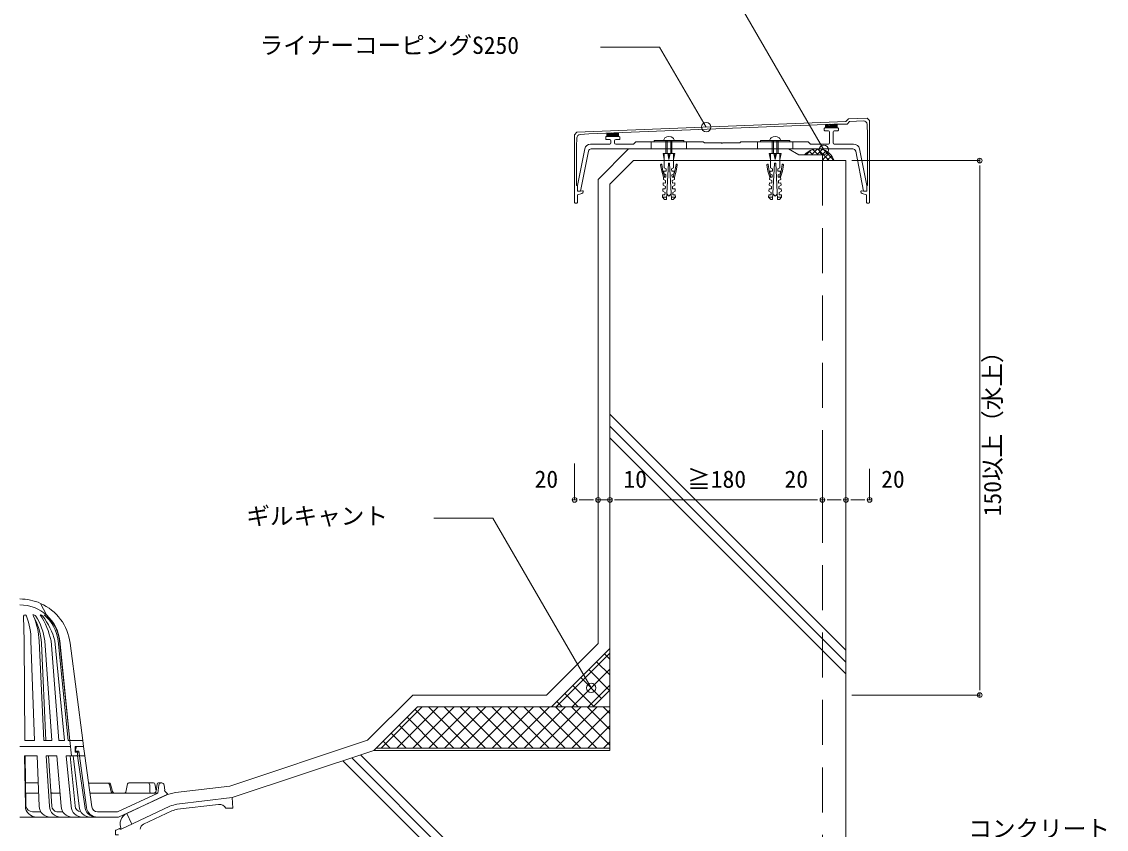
# Model space of a CAD drawing. Units: millimetres, scale not verified. Extents: x -1380 to 1380, y -955 to 955.
# Drawn here: x -98 to 821, y -377 to 308 of the extents above; entities that cross this region are included whole.
import ezdxf
from ezdxf.enums import TextEntityAlignment as Align

# ---------------------------------------------------------------- set-up
doc = ezdxf.new("R2010")
doc.units = ezdxf.units.MM
doc.header["$LTSCALE"] = 3
doc.linetypes.add('USER1', pattern=[19.05, 12.7, -6.35])
for name, color, linetype, lineweight in [('0-0_0', 7, 'Continuous', 9), ('0-1_HATCH', 9, 'Continuous', 18), ('0-3_KUTAI', 3, 'Continuous', 18), ('0-4_BOUSUI', 1, 'Continuous', 18), ('0-5_MOJI', 7, 'Continuous', 18), ('0-6_KASAGI', 150, 'Continuous', 18), ('0-7_sunpo', 7, 'Continuous', 18), ('0-8_KANAMONO_SCREW', 4, 'Continuous', 18), ('0-9_dannnetu', 6, 'Continuous', 18), ('0-B_KANAMONO', 4, 'Continuous', 18)]:
    doc.layers.add(name, color=color, linetype=linetype, lineweight=lineweight)
doc.styles.add('ＭＳ ゴシック', font='')
doc.styles.get('ＭＳ ゴシック').set_extended_font_data('MS Gothic')

# ---------------------------------------------------------------- blocks, each defined once
blk = doc.blocks.new('_DOT')
at = {"layer": '0-0_0'}
for p, q in [((-0.5, 0), (-1, 0)), ((0.25, 0), (-0.25, 0))]:
    blk.add_line(p, q, dxfattribs=at)
blk.add_circle((0, 0), 0.25, dxfattribs=at)

msp = doc.modelspace()

# ---------------------------------------------------------------- linework, layer by layer
at = {"layer": '0-1_HATCH'}
for p, q in [((567.389, 195.016), (566.19, 196.214)), ((566.404, 195.016), (570.222, 198.834)), ((571.879, 195.016), (568.785, 198.11)), ((570.894, 195.016), (575.937, 200.059)), ((576.369, 195.016), (571.929, 199.456)), ((575.384, 195.016), (579.921, 199.552)), ((585.86, 190.016), (575.818, 200.057)), ((579.875, 195.016), (583.125, 198.266)), ((580.021, 190.672), (585.769, 196.42)), ((589.842, 190.524), (581.236, 199.13)), ((583.855, 190.016), (587.918, 194.079)), ((581.369, 190.016), (580.021, 191.364)), ((588.345, 190.016), (589.557, 191.228)), ((600.021, -224.984), (400.021, -24.984)), ((600.021, -234.984), (400.021, -34.984)), ((600.021, -244.984), (400.021, -44.984)), ((354.578, -272.984), (400.021, -227.542)), ((400.021, -232.511), (395.509, -227.999)), ((400.021, -245.981), (388.774, -234.734)), ((368.049, -272.984), (400.021, -241.012)), ((399.716, -259.147), (382.039, -241.469)), ((386.246, -272.617), (368.568, -254.939)), ((392.981, -265.882), (375.304, -248.204)), ((381.519, -272.984), (400.021, -254.483)), ((373.143, -272.984), (361.833, -261.675)), ((206.066, -307.984), (241.066, -272.984)), ((219.537, -307.984), (254.537, -272.984)), ((233.007, -307.984), (268.007, -272.984)), ((267.69, -307.984), (234.856, -275.15)), ((281.161, -307.984), (246.161, -272.984)), ((246.478, -307.984), (281.478, -272.984)), ((294.631, -307.984), (259.631, -272.984)), ((259.948, -307.984), (294.948, -272.984)), ((308.101, -307.984), (273.101, -272.984)), ((273.418, -307.984), (308.418, -272.984)), ((321.572, -307.984), (286.572, -272.984)), ((286.889, -307.984), (321.889, -272.984)), ((335.042, -307.984), (300.042, -272.984)), ((300.359, -307.984), (335.359, -272.984)), ((348.512, -307.984), (313.512, -272.984)), ((313.829, -307.984), (348.829, -272.984)), ((361.983, -307.984), (326.983, -272.984)), ((327.3, -307.984), (362.3, -272.984)), ((375.453, -307.984), (340.453, -272.984)), ((340.77, -307.984), (375.77, -272.984)), ((388.924, -307.984), (353.924, -272.984)), ((354.241, -307.984), (389.241, -272.984)), ((359.673, -272.984), (355.098, -268.41)), ((400.021, -305.611), (367.394, -272.984)), ((367.711, -307.984), (400.021, -275.674)), ((400.021, -292.141), (380.864, -272.984)), ((400.021, -278.671), (394.335, -272.984)), ((254.22, -307.984), (228.12, -281.885)), ((240.749, -307.984), (221.385, -288.62)), ((381.181, -307.984), (400.021, -289.145)), ((213.809, -307.984), (207.915, -302.091)), ((227.279, -307.984), (214.65, -295.355)), ((394.652, -307.984), (400.021, -302.615)), ((515.021, -659.984), (173.771, -318.734)), ((525.021, -659.984), (181.271, -316.234)), ((535.021, -659.984), (188.771, -313.734))]:
    msp.add_line(p, q, dxfattribs=at)
at = {"layer": '0-3_KUTAI'}
for p, q in [((420.021, 190.016), (400.021, 170.016)), ((400.021, -309.984), (400.021, 170.016)), ((80.021, -349.984), (200.021, -309.984)), ((200.021, -309.984), (400.021, -309.984))]:
    msp.add_line(p, q, dxfattribs=at)
at = {"layer": '0-3_KUTAI', "linetype": 'USER1'}
msp.add_line((580.021, 190.016), (580.021, -659.984), dxfattribs=at)
at = {"layer": '0-3_KUTAI'}
msp.add_lwpolyline([(420.021, 190.016), (600.021, 190.016), (600.021, -659.984)], dxfattribs=at)
at = {"layer": '0-4_BOUSUI'}
for p, q in [((202.021, -307.984), (200.021, -309.984)), ((202.021, -307.984), (400.021, -307.984)), ((-9.308, -363.29), (22.898, -348.272)), ((-9.308, -363.29), (-5.082, -372.353))]:
    msp.add_line(p, q, dxfattribs=at)
for points in [[(32.003, -345.675), (77.822, -340.177), (194.619, -301.244), (232.879, -262.984), (346.381, -262.984), (390.021, -219.345), (390.021, 174.158), (415.879, 200.016), (551.361, 200.016)], [(580.021, 190.016), (580.021, 195.016), (560.021, 195.016), (551.361, 200.016)]]:
    msp.add_lwpolyline(points, dxfattribs=at)
for centre, radius, start, end in [((576.094, 185.383), 14.677, 18.40104, 138.9791), ((35.577, -375.461), 30, 96.84277, 115), ((-5.082, -372.353), 10, 115, 205)]:
    msp.add_arc(centre, radius, start, end, dxfattribs=at)
at = {"layer": '0-5_MOJI'}
for points in [[(445.784, 347.136), (495.784, 347.136), (581.236, 199.13)], [(392.056, 286.087), (442.056, 286.087), (481.601, 218.479)], [(250.913, -112.942), (300.913, -112.942), (384.066, -256.967)]]:
    msp.add_lwpolyline(points, dxfattribs=at)
for centre in [(481.601, 218.479), (581.236, 199.13), (384.066, -256.967)]:
    msp.add_circle(centre, 4, dxfattribs=at)
at = {"layer": '0-6_KASAGI'}
for p, q in [((585.711, 217.816), (582.801, 220.725)), ((587.058, 217.816), (584.097, 220.777)), ((588.405, 217.816), (585.392, 220.829)), ((589.752, 217.816), (586.687, 220.881)), ((591.099, 217.816), (587.982, 220.933)), ((592.446, 217.816), (589.278, 220.984)), ((592.621, 218.988), (590.594, 221.015)), ((592.621, 220.335), (591.939, 221.017)), ((399.138, 210.416), (397.421, 212.132)), ((400.485, 210.416), (397.584, 213.317)), ((401.832, 210.416), (398.879, 213.368)), ((403.179, 210.416), (400.174, 213.42)), ((404.526, 210.416), (401.469, 213.472)), ((405.873, 210.416), (402.764, 213.524)), ((407.22, 210.416), (404.06, 213.576)), ((407.421, 211.561), (405.355, 213.628)), ((407.421, 212.908), (406.65, 213.679)), ((581.621, 217.316), (581.621, 215.816)), ((593.121, 217.816), (582.121, 217.816)), ((582.121, 215.316), (585.121, 215.316)), ((584.364, 217.816), (582.621, 219.559)), ((583.017, 217.816), (582.621, 218.212)), ((586.121, 214.316), (586.121, 205.016)), ((589.121, 205.016), (589.121, 214.316)), ((590.121, 215.316), (593.121, 215.316)), ((593.621, 215.816), (593.621, 217.316)), ((399.921, 204.016), (383.52, 204.016)), ((396.421, 209.916), (396.421, 208.416)), ((407.921, 210.416), (396.921, 210.416)), ((396.921, 207.916), (399.921, 207.916)), ((397.791, 210.416), (397.421, 210.785)), ((400.921, 206.916), (400.921, 205.016)), ((403.921, 205.016), (403.921, 206.916)), ((404.921, 207.916), (407.921, 207.916)), ((408.421, 208.416), (408.421, 209.916)), ((606.522, 204.016), (590.121, 204.016)), ((384.24, 200.016), (605.802, 200.016)), ((372.956, 164.053), (376.886, 164.328)), ((377.421, 163.829), (377.421, 163.508)), ((612.621, 163.508), (612.621, 163.829)), ((613.156, 164.328), (617.086, 164.053)), ((372.021, 154.016), (370.521, 154.016)), ((619.521, 154.016), (618.021, 154.016))]:
    msp.add_line(p, q, dxfattribs=at)
at = {"layer": '0-6_KASAGI', "linetype": 'USER1'}
for p, q in [((435.021, 200.016), (435.021, 206.016)), ((465.021, 200.016), (465.021, 206.016)), ((525.021, 200.016), (525.021, 206.016)), ((555.021, 200.016), (555.021, 206.016))]:
    msp.add_line(p, q, dxfattribs=at)
at = {"layer": '0-6_KASAGI'}
for points in [[(370.021, 154.516), (370.021, 212.016), (372.104, 214.099), (600.021, 223.216), (602.188, 225.382), (618.021, 226.016), (620.021, 224.016), (620.021, 154.516)], [(614.805, 223.685), (603.135, 223.218), (600.968, 221.052), (590.021, 221.014), (382.104, 212.698), (374.87, 212.115)], [(617.621, 164.552), (617.621, 169.016), (618.221, 169.016), (618.221, 212.016), (617.923, 220.789)], [(372.114, 209.246), (371.821, 202.016), (371.821, 169.016), (372.421, 169.016), (372.421, 164.552)], [(568.021, 206.016), (511.021, 206.016), (510.021, 205.016), (495.521, 205.016), (495.021, 204.516), (494.521, 205.016), (480.021, 205.016), (479.021, 206.016), (422.021, 206.016), (420.021, 204.016), (404.921, 204.016)], [(585.121, 204.016), (570.021, 204.016), (568.021, 206.016)], [(378.617, 199.996), (372.421, 169.016), (372.421, 164.552)], [(372.956, 164.053), (375.027, 164.198), (381.788, 198.006)], [(608.254, 198.006), (615.015, 164.198), (617.086, 164.053)], [(617.621, 164.552), (617.621, 169.016), (611.425, 199.996)], [(376.319, 162.062), (372.521, 161.016), (372.521, 154.516)], [(617.521, 154.516), (617.521, 161.016), (613.723, 162.062)]]:
    msp.add_lwpolyline(points, dxfattribs=at)
for points in [[(592.621, 221.018), (592.621, 217.816), (582.621, 217.816), (582.621, 220.718), (590.021, 221.014)], [(407.421, 213.71), (407.421, 210.416), (397.421, 210.416), (397.421, 213.31)]]:
    msp.add_lwpolyline(points, close=True, dxfattribs=at)
for centre, radius, start, end in [((614.925, 220.688), 3, 1.94309, 92.29061), ((375.111, 209.125), 3, 94.60264, 177.68306), ((582.121, 217.316), 0.5, 90, 180), ((582.121, 215.816), 0.5, 180, 270), ((585.121, 214.316), 1, 0, 90), ((590.121, 214.316), 1, 90, 180), ((593.121, 217.316), 0.5, 0, 90), ((593.121, 215.816), 0.5, 270, 0), ((383.52, 199.016), 5, 90, 168.69007), ((396.921, 209.916), 0.5, 90, 180), ((396.921, 208.416), 0.5, 180, 270), ((399.921, 206.916), 1, 360, 90), ((399.921, 205.016), 1, 270, 0), ((404.921, 206.916), 1, 90, 180), ((404.921, 205.016), 1, 180, 270), ((407.921, 209.916), 0.5, 0, 90), ((407.921, 208.416), 0.5, 270, 0), ((585.121, 205.016), 1, 270, 0), ((590.121, 205.016), 1, 180, 270), ((606.522, 199.016), 5, 11.30993, 90), ((384.24, 197.516), 2.5, 90, 168.69007), ((605.802, 197.516), 2.5, 11.30993, 90), ((372.921, 164.552), 0.5, 180, 274), ((372.921, 164.552), 0.5, 180, 274), ((375.921, 163.508), 1.5, 285.39945, 0), ((376.921, 163.829), 0.5, 0, 94), ((613.121, 163.829), 0.5, 86, 180), ((614.121, 163.508), 1.5, 180, 254.60055), ((617.121, 164.552), 0.5, 266, 0), ((617.121, 164.552), 0.5, 266, 0), ((370.521, 154.516), 0.5, 180, 270), ((372.021, 154.516), 0.5, 270, 0), ((618.021, 154.516), 0.5, 180, 270), ((619.521, 154.516), 0.5, 270, 0)]:
    msp.add_arc(centre, radius, start, end, dxfattribs=at)
at = {"layer": '0-7_sunpo'}
for p, q in [((605.021, 190.016), (713.375, 190.016)), ((713.375, -254.984), (713.375, 182.016)), ((370.021, -66.584), (370.021, -97.582)), ((600.021, -71.194), (600.021, -97.582)), ((600.021, -71.194), (600.021, -97.582)), ((620.021, -71.194), (620.021, -97.582)), ((390.021, -75.303), (390.021, -97.582)), ((390.021, -75.303), (390.021, -97.582)), ((400.021, -75.303), (400.021, -97.582)), ((400.021, -75.303), (400.021, -97.582)), ((580.021, -75.303), (580.021, -97.582)), ((580.021, -75.303), (580.021, -97.582)), ((382.021, -97.582), (374.021, -97.582)), ((382.021, -97.582), (378.021, -97.582)), ((400.021, -97.582), (390.021, -97.582)), ((572.021, -97.582), (408.021, -97.582)), ((408.021, -97.582), (416.021, -97.582)), ((592.021, -97.582), (588.021, -97.582)), ((612.021, -97.582), (608.021, -97.582)), ((605.021, -262.984), (713.375, -262.984))]:
    msp.add_line(p, q, dxfattribs=at)
at = {"layer": '0-8_KANAMONO_SCREW'}
for p, q in [((447.513, 207.007), (447.513, 195.951)), ((448.513, 207.007), (448.513, 195.951)), ((451.513, 207.007), (451.513, 195.951)), ((452.513, 207.007), (452.513, 195.951)), ((537.513, 207.007), (537.513, 195.951)), ((538.513, 207.007), (538.513, 195.951)), ((541.513, 207.007), (541.513, 195.951)), ((542.513, 207.007), (542.513, 195.951)), ((446.021, 190.951), (446.021, 195.951)), ((449.021, 195.951), (450.021, 190.951)), ((451.021, 195.951), (450.021, 190.951)), ((450.021, 190.951), (450.021, 195.951)), ((454.021, 190.951), (454.021, 195.951)), ((536.021, 190.951), (536.021, 195.951)), ((539.021, 195.951), (540.021, 190.951)), ((541.021, 195.951), (540.021, 190.951)), ((540.021, 190.951), (540.021, 195.951)), ((544.021, 190.951), (544.021, 195.951)), ((444.508, 159.174), (448.003, 158.99)), ((455.534, 159.174), (452.039, 158.99)), ((534.508, 159.174), (538.003, 158.99)), ((545.534, 159.174), (542.039, 158.99))]:
    msp.add_line(p, q, dxfattribs=at)
for points in [[(462.521, 207.016), (437.521, 207.016), (437.521, 206.016), (462.521, 206.016)], [(552.521, 207.016), (527.521, 207.016), (527.521, 206.016), (552.521, 206.016)]]:
    msp.add_lwpolyline(points, close=True, dxfattribs=at)
for points in [[(455.272, 164.167), (453.327, 163.063), (453.432, 161.066), (455.429, 161.171), (455.534, 159.174), (453.641, 157.072), (452.143, 156.993), (450.521, 187.951), (450.021, 187.951), (449.521, 187.951), (447.899, 156.993), (446.401, 157.072), (444.508, 159.174), (444.613, 161.171), (446.61, 161.066), (446.715, 163.063), (444.77, 164.167), (444.874, 166.164), (446.872, 166.059), (446.976, 168.057), (445.031, 169.16), (445.136, 171.157), (447.133, 171.052), (447.238, 173.05), (445.293, 174.153), (445.398, 176.15), (447.395, 176.046), (447.5, 178.043), (445.555, 179.146), (445.659, 181.143), (447.657, 181.039), (447.761, 183.036), (446.021, 183.951), (446.021, 187.951), (446.021, 190.951), (445.021, 195.951), (450.021, 195.951), (455.021, 195.951), (454.021, 190.951), (454.021, 187.951)], [(545.272, 164.167), (543.327, 163.063), (543.432, 161.066), (545.429, 161.171), (545.534, 159.174), (543.641, 157.072), (542.143, 156.993), (540.521, 187.951), (540.021, 187.951), (539.521, 187.951), (537.899, 156.993), (536.401, 157.072), (534.508, 159.174), (534.613, 161.171), (536.61, 161.066), (536.715, 163.063), (534.77, 164.167), (534.874, 166.164), (536.872, 166.059), (536.976, 168.057), (535.031, 169.16), (535.136, 171.157), (537.133, 171.052), (537.238, 173.05), (535.293, 174.153), (535.398, 176.15), (537.395, 176.046), (537.5, 178.043), (535.555, 179.146), (535.659, 181.143), (537.657, 181.039), (537.761, 183.036), (536.021, 183.951), (536.021, 187.951), (536.021, 190.951), (535.021, 195.951), (540.021, 195.951), (545.021, 195.951), (544.021, 190.951), (544.021, 187.951)], [(445.398, 176.15), (443.901, 181.15), (443.011, 186.493)], [(443.997, 186.657), (444.915, 181.15), (446.461, 176.095)], [(454.021, 187.951), (454.021, 183.951), (452.281, 183.036), (452.385, 181.039), (454.383, 181.143), (454.487, 179.146), (452.542, 178.043), (452.647, 176.046), (454.644, 176.15), (454.749, 174.153), (452.804, 173.05), (452.909, 171.052), (454.906, 171.157), (455.011, 169.16), (453.066, 168.057), (453.17, 166.059), (455.168, 166.164), (455.272, 164.167)], [(456.045, 186.657), (455.127, 181.15), (453.582, 176.095)], [(454.644, 176.15), (456.141, 181.15), (457.031, 186.493)], [(535.398, 176.15), (533.901, 181.15), (533.011, 186.493)], [(533.997, 186.657), (534.915, 181.15), (536.461, 176.095)], [(544.021, 187.951), (544.021, 183.951), (542.281, 183.036), (542.385, 181.039), (544.383, 181.143), (544.487, 179.146), (542.542, 178.043), (542.647, 176.046), (544.644, 176.15), (544.749, 174.153), (542.804, 173.05), (542.909, 171.052), (544.906, 171.157), (545.011, 169.16), (543.066, 168.057), (543.17, 166.059), (545.168, 166.164), (545.272, 164.167)], [(546.045, 186.657), (545.127, 181.15), (543.582, 176.095)], [(544.644, 176.15), (546.141, 181.15), (547.031, 186.493)], [(448.152, 161.82), (450.021, 160.01), (451.89, 161.82)], [(538.152, 161.82), (540.021, 160.01), (541.89, 161.82)]]:
    msp.add_lwpolyline(points, dxfattribs=at)
for centre, radius, start, end in [((448.518, 206.887), 3, 128.61458, 177.54109), ((450.021, 205.016), 5.4, 51.3178, 128.6822), ((451.524, 206.887), 3, 2.45891, 51.38542), ((538.518, 206.887), 3, 128.61458, 177.54109), ((540.021, 205.016), 5.4, 51.3178, 128.6822), ((541.524, 206.887), 3, 2.45891, 51.38542), ((443.504, 186.575), 0.5, 9.46232, 189.46231), ((456.538, 186.575), 0.5, 350.53769, 170.53768), ((533.504, 186.575), 0.5, 9.46232, 189.46231), ((546.538, 186.575), 0.5, 350.53769, 170.53768)]:
    msp.add_arc(centre, radius, start, end, dxfattribs=at)
at = {"layer": '0-9_dannnetu'}
for p, q in [((202.021, -307.984), (237.021, -272.984)), ((237.021, -272.984), (400.021, -272.984))]:
    msp.add_line(p, q, dxfattribs=at)
msp.add_lwpolyline([(400.021, -223.487), (350.524, -272.984), (385.879, -272.984), (400.021, -258.842)], close=True, dxfattribs=at)
at = {"layer": '0-B_KANAMONO'}
for p, q in [((-82.479, -185.255), (-77.479, -195.043)), ((-96.822, -196.073), (-96.192, -217.064)), ((-96.192, -217.064), (-95.681, -301.533)), ((-90.616, -217.064), (-87.577, -301.533)), ((-83.618, -217.064), (-79.752, -301.533)), ((-81.66, -219), (-78.051, -301.533)), ((-78.891, -217.064), (-72.881, -301.533)), ((-73.535, -217.064), (-66.8, -301.533)), ((-70.377, -217.064), (-62.208, -301.533)), ((-67.478, -217.064), (-58.916, -301.533)), ((-66.369, -217.064), (-57.492, -301.533)), ((-57.492, -301.533), (-66.156, -217.064)), ((-46.628, -301.533), (-57.336, -219)), ((-87.577, -301.533), (-95.681, -301.533)), ((-72.881, -301.533), (-79.752, -301.533)), ((-62.208, -301.533), (-66.8, -301.533)), ((-57.492, -301.533), (-58.916, -301.533)), ((-46.628, -301.533), (-57.492, -301.533)), ((-46.628, -301.533), (-57.492, -301.533)), ((-56.158, -314.533), (-57.492, -301.533)), ((-45.979, -306.533), (-46.628, -301.533)), ((-56.979, -306.533), (-99.979, -306.533)), ((-45.979, -306.533), (-52.979, -306.533)), ((-51.979, -306.533), (-52.979, -310.533)), ((-52.979, -310.533), (-49.979, -310.533)), ((-51.479, -314.533), (-50.916, -311.533)), ((-49.979, -306.533), (-45.979, -306.533)), ((-49.979, -310.533), (-49.439, -314.533)), ((-45.979, -306.533), (-44.898, -314.533)), ((-95.913, -314.533), (-85.293, -314.533)), ((-95.913, -314.533), (-95.282, -357.247)), ((-95.513, -314.527), (-94.882, -357.241)), ((-86.005, -314.533), (-94.823, -314.533)), ((-85.293, -314.533), (-83.582, -357.247)), ((-77.652, -314.533), (-74.754, -357.247)), ((-77.652, -314.533), (-68.561, -314.533)), ((-76.316, -314.533), (-68.561, -314.533)), ((-75.747, -314.533), (-72.858, -357.118)), ((-68.561, -314.533), (-64.861, -357.247)), ((-56.372, -357.247), (-60.662, -314.533)), ((-60.662, -314.533), (-54.907, -314.533)), ((-60.662, -314.533), (-44.898, -314.533)), ((-53.188, -356.927), (-57.446, -314.533)), ((-51.479, -314.533), (-56.158, -314.533)), ((-54.907, -314.533), (-49.599, -357.247)), ((-51.085, -314.533), (-44.949, -357.146)), ((-49.751, -314.533), (-46.688, -314.533)), ((-49.439, -314.533), (-43.524, -358.306)), ((-44.898, -314.533), (-39.064, -357.703)), ((-95.173, -337.533), (-84.371, -337.533)), ((-24.258, -337.56), (-41.786, -337.56)), ((-24.115, -338.859), (-22.535, -345.127)), ((-23.095, -338.466), (-21.515, -344.734)), ((-8.669, -338.305), (-10.298, -345.261)), ((8.289, -337.533), (-7.695, -337.533)), ((13.363, -337.533), (8.289, -337.533)), ((10.088, -339.276), (10.273, -345.065)), ((14.345, -338.341), (15.49, -344.202)), ((16.372, -338.466), (15.457, -344.422)), ((17.819, -339.307), (17.051, -346.033)), ((17.459, -337.533), (19.806, -337.533)), ((20.243, -337.533), (19.806, -337.533)), ((22.229, -339.3), (22.744, -343.676)), ((-84.031, -346.033), (-95.047, -346.033)), ((-71.71, -346.033), (-65.833, -346.033)), ((-71.71, -346.033), (-65.833, -346.033)), ((-21.372, -346.033), (-40.641, -346.033)), ((-21.372, -346.033), (11.272, -346.033)), ((17.051, -346.033), (-17.261, -362.033)), ((24.482, -347.533), (-16.263, -366.533)), ((11.272, -346.033), (13.579, -346.033)), ((13.579, -346.033), (17.051, -346.033)), ((24.482, -347.533), (24.663, -347.423)), ((25.021, -346.96), (25.021, -346.853)), ((-14.145, -376.579), (27.125, -357.335)), ((68.437, -355.705), (33.706, -359.873)), ((-16.263, -366.533), (-99.979, -366.533)), ((-82.162, -362.033), (-89.284, -362.033)), ((-63.441, -362.033), (-68.559, -362.033)), ((-17.261, -362.033), (-34.109, -362.033)), ((28.942, -361.232), (4.773, -372.502))]:
    msp.add_line(p, q, dxfattribs=at)
for points in [[(-52.979, -306.533), (-52.979, -311.533), (-50.916, -311.533)], [(-71.71, -346.033), (-65.833, -346.033), (-73.61, -346.033)], [(33.194, -355.604), (80.021, -349.984), (80.521, -358.984), (74.521, -358.984)], [(-16.479, -381.484), (-18.979, -381.484), (-18.979, -377.484), (-18.479, -377.484), (-15.479, -376.085)]]:
    msp.add_lwpolyline(points, dxfattribs=at)
for centre, radius, start, end in [((-99.979, -224.533), 43, 65.98494, 90), ((-99.979, -220.533), 34, 5.85673, 90), ((-99.979, -224.533), 43, 7.39286, 65.98494), ((-95.596, -196.288), 1.245, 9.92349, 170.07651), ((-145.382, -216.027), 54.776, 358.91563, 21.36334), ((-88.835, -198.293), 3.252, 43.04706, 91.99165), ((-134.569, -222.01), 52.995, 3.2554, 30.58721), ((-149.387, -220.875), 65.88, 3.31654, 22.11517), ((-128.289, -223.013), 49.754, 6.86673, 32.78187), ((-135.983, -230.031), 63.78, 11.73025, 33.26877), ((-82.982, -198.293), 3.252, 43.04706, 84.0763), ((-127.64, -231.98), 59.174, 14.60016, 37.35806), ((-96.671, -220.082), 30.452, 5.68867, 55.3103), ((-101.9, -221.401), 34.694, 7.181, 49.43889), ((-25.687, -339.16), 1.6, 10.82497, 90), ((-24.258, -338.76), 1.2, 14.15131, 90), ((-7.695, -338.533), 1, 90, 166.81391), ((8.289, -339.333), 1.8, 1.82559, 90), ((13.363, -338.533), 1, 11.06148, 90), ((17.459, -338.633), 1.1, 90, 171.26367), ((19.806, -339.533), 2, 90, 173.49145), ((20.243, -339.533), 2, 6.70984, 90), ((-71.71, -341.033), 5, 247.33701, 270), ((-21.372, -344.833), 1.2, 194.15131, 270), ((-19.943, -344.433), 1.6, 190.82497, 270), ((-11.272, -345.033), 1, 270, 346.81391), ((11.272, -345.033), 1, 181.82559, 270), ((13.579, -344.133), 1.9, 270, 351.26367), ((25.723, -343.326), 3, 186.70984, 247.21678), ((24.271, -346.783), 0.75, 301.48409, 67.21678), ((-85.784, -357.033), 9.5, 181.28941, 270), ((-88.767, -355.764), 6.291, 193.58244, 265.2814), ((-74.084, -357.033), 9.5, 181.28941, 270), ((-65.256, -357.033), 9.5, 181.28941, 270), ((-67.563, -356.824), 5.303, 183.17842, 259.17371), ((-55.364, -357.033), 9.5, 181.28941, 270), ((-46.874, -357.033), 9.5, 181.28941, 270), ((-48.189, -356.815), 5, 181.28941, 268.60701), ((-40.101, -357.033), 9.5, 181.28941, 270), ((-35.439, -357.033), 9.5, 181.28941, 270), ((-34.109, -357.033), 9.5, 187.69605, 270), ((-34.109, -357.033), 5, 187.69605, 270), ((35.577, -375.461), 20, 96.84277, 115), ((69.152, -361.663), 6, 26.51068, 96.84277), ((35.577, -375.461), 15.7, 96.84277, 115), ((-14.568, -375.673), 1, 204.34863, 295), ((6.886, -377.034), 5, 115, 177.53176)]:
    msp.add_arc(centre, radius, start, end, dxfattribs=at)

# ---------------------------------------------------------------- block references
at = {"layer": '0-7_sunpo', "xscale": 8, "yscale": 8}
for p, rotation in [((713.375, 190.016), 90), ((370.021, -97.582), 180), ((400.021, -97.582), 180), ((400.021, -97.582), 180), ((580.021, -97.582), 180), ((600.021, -97.582), 180), ((713.375, -262.984), 270)]:
    msp.add_blockref('_DOT', p, dxfattribs=dict(at, rotation=rotation))
for p in [(390.021, -97.582), (390.021, -97.582), (580.021, -97.582), (600.021, -97.582), (620.021, -97.582)]:
    msp.add_blockref('_DOT', p, dxfattribs=at)

# ---------------------------------------------------------------- texts
at = {"layer": '0-5_MOJI', "style": 'ＭＳ ゴシック'}
for s, p in [('ライナーコーピングS250', (103.168, 276.087)), ('ギルキャント', (91.974, -122.942)), ('コンクリート', (703.694, -388.005))]:
    msp.add_text(s, height=14.66, dxfattribs=at).set_placement(p, align=Align.BOTTOM_LEFT)
at = {"layer": '0-7_sunpo', "style": 'ＭＳ ゴシック'}
msp.add_text('150以上（水上）', height=14.66, rotation=90, dxfattribs=at).set_placement((735.848, -111.484), align=Align.BOTTOM_LEFT)
for s, p in [('20', (336.195, -91.703)), ('10', (411.44, -91.703)), ('≧180', (465.54, -91.703)), ('20', (547.933, -91.703)), ('20', (629.833, -91.703))]:
    msp.add_text(s, height=14.66, dxfattribs=at).set_placement(p, align=Align.BOTTOM_LEFT)

doc.saveas('drawing.dxf')
